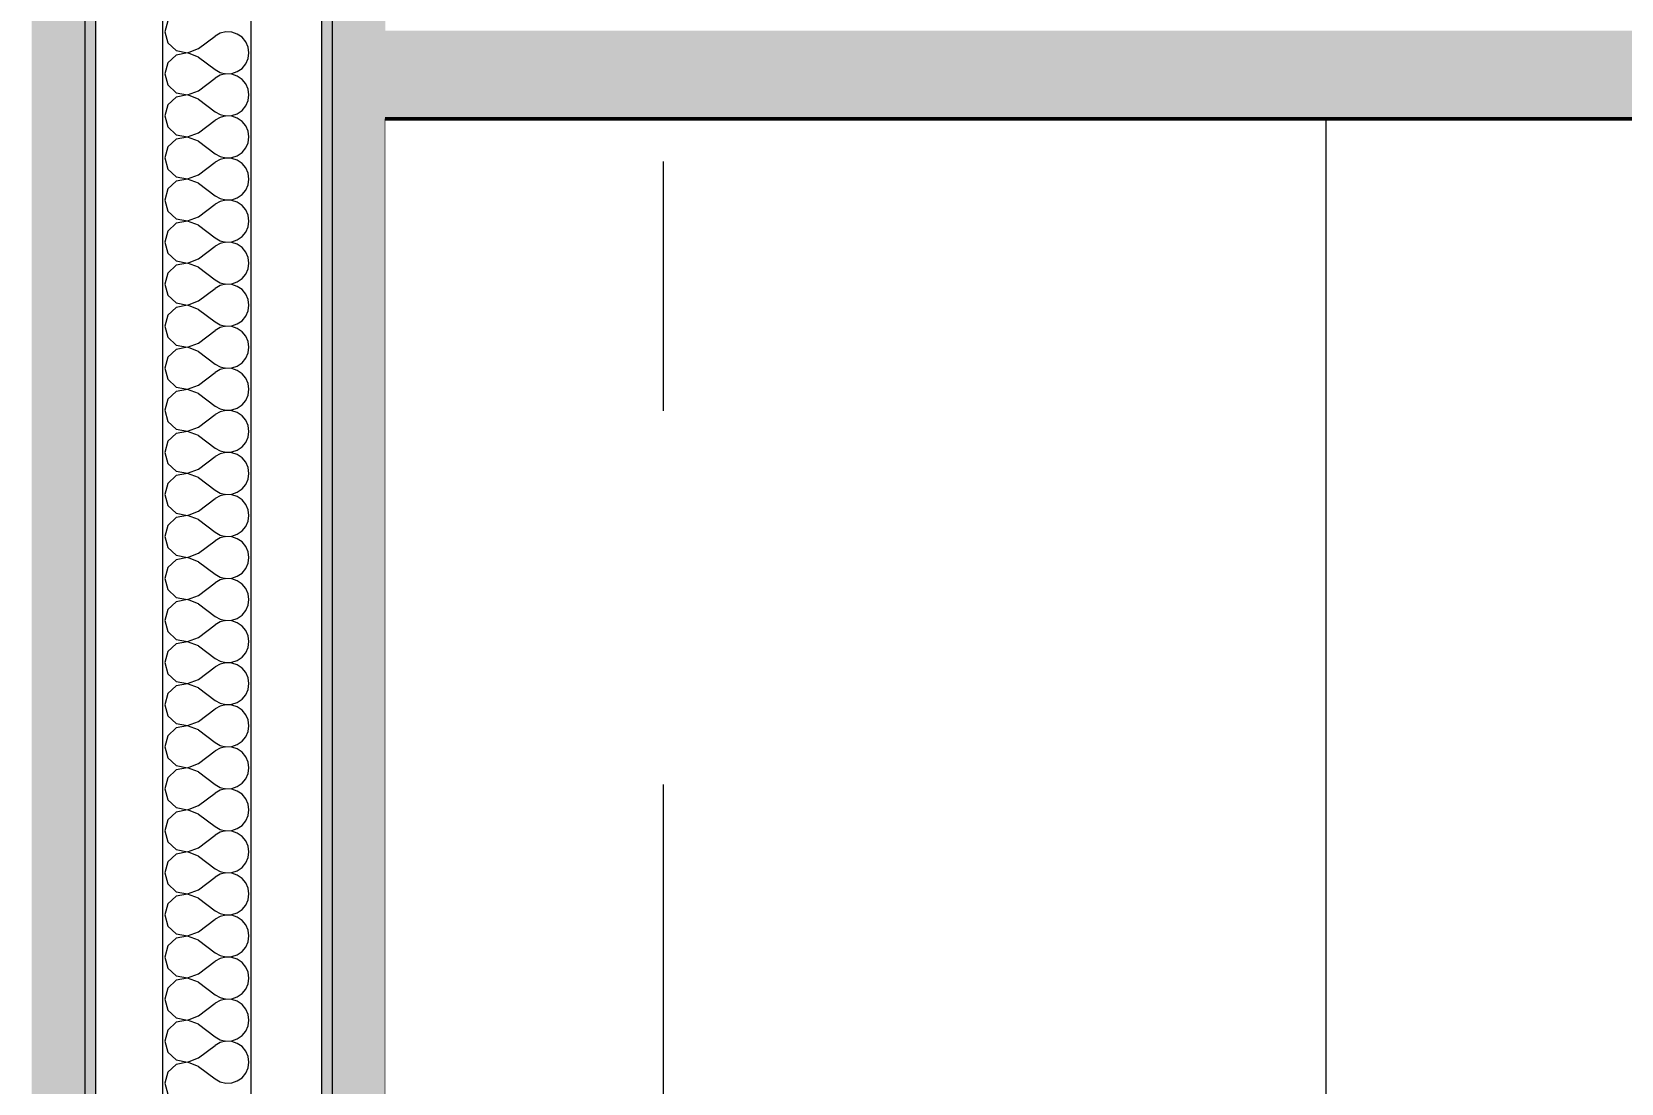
# Model space of a CAD drawing. Header units: millimetres. Extents: x -48147 to 1436659, y -488302 to 18123.
# Drawn here: x 1419576 to 1420025.6, y -468180.8 to -467883.1 of the extents above; entities that cross this region are included whole.
import ezdxf
from ezdxf.enums import TextEntityAlignment as Align

# ---------------------------------------------------------------- set-up
doc = ezdxf.new("R2010")
doc.units = ezdxf.units.MM
doc.header["$MEASUREMENT"] = 0
doc.linetypes.add('Double Dashed', pattern=[546.805537, 264.583325, -105.833328, 70.555556, -105.833328])
doc.linetypes.add('Wipeout_Contour', pattern=[1000, 0, -1000])
for name, color, linetype in [('New_A-15-MG_Structural_Grid_Phase_2', 7, 'Continuous'), ('New_A-20-M_Ceiling', 7, 'Continuous'), ('New_A-25-M_Wall_Int', 7, 'Continuous'), ('New_A-95-D_1_20', 7, 'Continuous')]:
    doc.layers.add(name, color=color, linetype=linetype)
for name, color, linetype, lineweight, true_color in [('New_A-15-MG_Structural_Grid_Phase_2_Pen_No__222', 7, 'Continuous', 13, 0x65af33), ('New_A-20-M_Ceiling_Pen_No__107', 7, 'Continuous', 15, 0xa6a6a6), ('New_A-20-M_Ceiling_Pen_No__29', 7, 'Continuous', 50, 0x2a2a2a), ('New_A-25-M_Wall_Int_Pen_No__107', 7, 'Continuous', 15, 0xa6a6a6)]:
    doc.layers.add(name, color=color, linetype=linetype, lineweight=lineweight, true_color=true_color)
for name, color, linetype, lineweight in [('New_A-25-M_Wall_Int_Pen_No__1', 7, 'Continuous', 13), ('New_A-25-M_Wall_Int_Pen_No__87', 8, 'Continuous', 20), ('New_A-95-D_1_20_Pen_No__1', 7, 'Continuous', 13)]:
    doc.layers.add(name, color=color, linetype=linetype, lineweight=lineweight)
doc.styles.add('GENERATED_STYLE_1', font='')
doc.styles.add('GENERATED_STYLE_2', font='')
doc.styles.get('GENERATED_STYLE_1').set_extended_font_data('Arial')
doc.styles.get('GENERATED_STYLE_2').set_extended_font_data('Swis721 BT')
doc.dimstyles.new('GENERATED_STYLE__4', dxfattribs={"dimtxt": 125, "dimasz": 47.5, "dimexe": 0.18, "dimexo": 50, "dimgap": 0.09, "dimtad": 1, "dimdec": 0, "dimzin": 0, "dimdsep": 46, "dimtxsty": 'GENERATED_STYLE_1', "dimblk": 'ARROWHEAD_2', "dimblk1": 'ARROWHEAD_2', "dimblk2": 'ARROWHEAD_2', "dimcen": 0.09, "dimclrd": 7, "dimclre": 7, "dimclrt": 7, "dimadec": 0, "dimazin": 0, "dimtfac": 1, "dimtdec": 4, "dimtmove": 0, "dimatfit": 3, "dimfxl": 1, "dimtolj": 1, "dimtzin": 0, "dimarcsym": 0})

# ---------------------------------------------------------------- blocks, each defined once
blk = doc.blocks.new('*X202', base_point=(1424163.9, -483032.8))
at = {"layer": 'New_A-25-M_Wall_Int_Pen_No__107', "linetype": 'Continuous'}
for p, q in [((1419614.47, -467880), (1419613.58, -467883.13)), ((1419613.58, -467883.13), (1419614.47, -467886.26)), ((1419623.11, -467887.89), (1419627.87, -467884.32)), ((1419629.31, -467883.53), (1419627.87, -467884.32)), ((1419630.9, -467883.15), (1419629.31, -467883.53)), ((1419632.55, -467883.23), (1419630.9, -467883.15)), ((1419634.1, -467883.76), (1419632.55, -467883.23)), ((1419635.46, -467884.69), (1419634.1, -467883.76)), ((1419636.5, -467885.95), (1419635.46, -467884.69)), ((1419614.47, -467886.26), (1419616.87, -467888.45)), ((1419616.87, -467889.71), (1419614.47, -467891.91)), ((1419616.87, -467888.45), (1419620.07, -467889.06)), ((1419620.07, -467889.11), (1419616.87, -467889.71)), ((1419620.07, -467889.06), (1419623.11, -467887.89)), ((1419623.11, -467890.27), (1419620.07, -467889.11)), ((1419637.17, -467887.46), (1419636.5, -467885.95)), ((1419637.39, -467889.08), (1419637.17, -467887.46)), ((1419637.17, -467890.71), (1419637.39, -467889.08)), ((1419614.47, -467891.91), (1419613.58, -467895.04)), ((1419623.11, -467890.27), (1419627.87, -467893.84)), ((1419627.87, -467893.84), (1419629.31, -467894.64)), ((1419629.31, -467894.64), (1419630.9, -467895.01)), ((1419632.55, -467894.93), (1419634.1, -467894.41)), ((1419634.1, -467894.41), (1419635.46, -467893.48)), ((1419635.46, -467893.48), (1419636.5, -467892.21)), ((1419636.5, -467892.21), (1419637.17, -467890.71)), ((1419613.58, -467895.04), (1419614.47, -467898.16)), ((1419614.47, -467898.16), (1419616.87, -467900.36)), ((1419623.11, -467899.8), (1419627.87, -467896.23)), ((1419629.31, -467895.43), (1419627.87, -467896.23)), ((1419630.9, -467895.06), (1419629.31, -467895.43)), ((1419630.9, -467895.01), (1419632.55, -467894.93)), ((1419632.55, -467895.14), (1419630.9, -467895.06)), ((1419634.1, -467895.66), (1419632.55, -467895.14)), ((1419635.46, -467896.59), (1419634.1, -467895.66)), ((1419636.5, -467897.86), (1419635.46, -467896.59)), ((1419637.17, -467899.36), (1419636.5, -467897.86)), ((1419616.87, -467901.62), (1419614.47, -467903.81)), ((1419616.87, -467900.36), (1419620.07, -467900.96)), ((1419620.07, -467901.01), (1419616.87, -467901.62)), ((1419620.07, -467900.96), (1419623.11, -467899.8)), ((1419623.11, -467902.18), (1419620.07, -467901.01)), ((1419623.11, -467902.18), (1419627.87, -467905.75)), ((1419636.5, -467904.12), (1419637.17, -467902.61)), ((1419637.39, -467900.99), (1419637.17, -467899.36)), ((1419637.17, -467902.61), (1419637.39, -467900.99)), ((1419614.47, -467903.81), (1419613.58, -467906.94)), ((1419613.58, -467906.94), (1419614.47, -467910.07)), ((1419623.11, -467911.7), (1419627.87, -467908.13)), ((1419627.87, -467905.75), (1419629.31, -467906.54)), ((1419629.31, -467907.34), (1419627.87, -467908.13)), ((1419629.31, -467906.54), (1419630.9, -467906.92)), ((1419630.9, -467906.96), (1419629.31, -467907.34)), ((1419630.9, -467906.92), (1419632.55, -467906.84)), ((1419632.55, -467907.04), (1419630.9, -467906.96)), ((1419632.55, -467906.84), (1419634.1, -467906.31)), ((1419634.1, -467907.57), (1419632.55, -467907.04)), ((1419634.1, -467906.31), (1419635.46, -467905.38)), ((1419635.46, -467908.5), (1419634.1, -467907.57)), ((1419635.46, -467905.38), (1419636.5, -467904.12)), ((1419614.47, -467910.07), (1419616.87, -467912.26)), ((1419616.87, -467912.26), (1419620.07, -467912.87)), ((1419620.07, -467912.87), (1419623.11, -467911.7)), ((1419636.5, -467909.76), (1419635.46, -467908.5)), ((1419637.17, -467911.27), (1419636.5, -467909.76)), ((1419637.39, -467912.89), (1419637.17, -467911.27)), ((1419614.47, -467915.72), (1419613.58, -467918.84)), ((1419616.87, -467913.52), (1419614.47, -467915.72)), ((1419620.07, -467912.92), (1419616.87, -467913.52)), ((1419623.11, -467914.08), (1419620.07, -467912.92)), ((1419623.11, -467914.08), (1419627.87, -467917.65)), ((1419635.46, -467917.29), (1419636.5, -467916.02)), ((1419636.5, -467916.02), (1419637.17, -467914.52)), ((1419637.17, -467914.52), (1419637.39, -467912.89)), ((1419613.58, -467918.84), (1419614.47, -467921.97)), ((1419623.11, -467923.61), (1419627.87, -467920.04)), ((1419627.87, -467917.65), (1419629.31, -467918.45)), ((1419629.31, -467919.24), (1419627.87, -467920.04)), ((1419629.31, -467918.45), (1419630.9, -467918.82)), ((1419630.9, -467918.87), (1419629.31, -467919.24)), ((1419630.9, -467918.82), (1419632.55, -467918.74)), ((1419632.55, -467918.95), (1419630.9, -467918.87)), ((1419632.55, -467918.74), (1419634.1, -467918.22)), ((1419634.1, -467919.47), (1419632.55, -467918.95)), ((1419634.1, -467918.22), (1419635.46, -467917.29)), ((1419635.46, -467920.4), (1419634.1, -467919.47)), ((1419636.5, -467921.67), (1419635.46, -467920.4)), ((1419637.17, -467923.17), (1419636.5, -467921.67)), ((1419614.47, -467921.97), (1419616.87, -467924.17)), ((1419616.87, -467925.43), (1419614.47, -467927.62)), ((1419616.87, -467924.17), (1419620.07, -467924.77)), ((1419620.07, -467924.82), (1419616.87, -467925.43)), ((1419620.07, -467924.77), (1419623.11, -467923.61)), ((1419623.11, -467925.99), (1419620.07, -467924.82)), ((1419623.11, -467925.99), (1419627.87, -467929.56)), ((1419637.39, -467924.8), (1419637.17, -467923.17)), ((1419637.17, -467926.42), (1419637.39, -467924.8)), ((1419614.47, -467927.62), (1419613.58, -467930.75)), ((1419627.87, -467929.56), (1419629.31, -467930.35)), ((1419629.31, -467930.35), (1419630.9, -467930.73)), ((1419630.9, -467930.73), (1419632.55, -467930.65)), ((1419632.55, -467930.65), (1419634.1, -467930.12)), ((1419634.1, -467930.12), (1419635.46, -467929.19)), ((1419635.46, -467929.19), (1419636.5, -467927.93)), ((1419636.5, -467927.93), (1419637.17, -467926.42)), ((1419613.58, -467930.75), (1419614.47, -467933.88)), ((1419614.47, -467933.88), (1419616.87, -467936.07)), ((1419623.11, -467935.51), (1419627.87, -467931.94)), ((1419629.31, -467931.15), (1419627.87, -467931.94)), ((1419630.9, -467930.77), (1419629.31, -467931.15)), ((1419632.55, -467930.85), (1419630.9, -467930.77)), ((1419634.1, -467931.38), (1419632.55, -467930.85)), ((1419635.46, -467932.31), (1419634.1, -467931.38)), ((1419636.5, -467933.57), (1419635.46, -467932.31)), ((1419637.17, -467935.08), (1419636.5, -467933.57)), ((1419637.39, -467936.7), (1419637.17, -467935.08)), ((1419614.47, -467939.52), (1419613.58, -467942.65)), ((1419616.87, -467937.33), (1419614.47, -467939.52)), ((1419616.87, -467936.07), (1419620.07, -467936.68)), ((1419620.07, -467936.73), (1419616.87, -467937.33)), ((1419620.07, -467936.68), (1419623.11, -467935.51)), ((1419623.11, -467937.89), (1419620.07, -467936.73)), ((1419623.11, -467937.89), (1419627.87, -467941.46)), ((1419636.5, -467939.83), (1419637.17, -467938.33)), ((1419637.17, -467938.33), (1419637.39, -467936.7)), ((1419613.58, -467942.65), (1419614.47, -467945.78)), ((1419623.11, -467947.42), (1419627.87, -467943.84)), ((1419627.87, -467941.46), (1419629.31, -467942.26)), ((1419629.31, -467943.05), (1419627.87, -467943.84)), ((1419629.31, -467942.26), (1419630.9, -467942.63)), ((1419630.9, -467942.68), (1419629.31, -467943.05)), ((1419630.9, -467942.63), (1419632.55, -467942.55)), ((1419632.55, -467942.76), (1419630.9, -467942.68)), ((1419632.55, -467942.55), (1419634.1, -467942.03)), ((1419634.1, -467943.28), (1419632.55, -467942.76)), ((1419634.1, -467942.03), (1419635.46, -467941.1)), ((1419635.46, -467944.21), (1419634.1, -467943.28)), ((1419635.46, -467941.1), (1419636.5, -467939.83)), ((1419614.47, -467945.78), (1419616.87, -467947.98)), ((1419616.87, -467947.98), (1419620.07, -467948.58)), ((1419620.07, -467948.63), (1419616.87, -467949.23)), ((1419620.07, -467948.58), (1419623.11, -467947.42)), ((1419623.11, -467949.8), (1419620.07, -467948.63)), ((1419636.5, -467945.48), (1419635.46, -467944.21)), ((1419637.17, -467946.98), (1419636.5, -467945.48)), ((1419637.39, -467948.61), (1419637.17, -467946.98)), ((1419637.17, -467950.23), (1419637.39, -467948.61)), ((1419614.47, -467951.43), (1419613.58, -467954.56)), ((1419616.87, -467949.23), (1419614.47, -467951.43)), ((1419623.11, -467949.8), (1419627.87, -467953.37)), ((1419634.1, -467953.93), (1419635.46, -467953)), ((1419635.46, -467953), (1419636.5, -467951.74)), ((1419636.5, -467951.74), (1419637.17, -467950.23)), ((1419613.58, -467954.56), (1419614.47, -467957.69)), ((1419623.11, -467959.32), (1419627.87, -467955.75)), ((1419627.87, -467953.37), (1419629.31, -467954.16)), ((1419629.31, -467954.95), (1419627.87, -467955.75)), ((1419629.31, -467954.16), (1419630.9, -467954.53)), ((1419630.9, -467954.58), (1419629.31, -467954.95)), ((1419630.9, -467954.53), (1419632.55, -467954.46)), ((1419632.55, -467954.66), (1419630.9, -467954.58)), ((1419632.55, -467954.46), (1419634.1, -467953.93)), ((1419634.1, -467955.19), (1419632.55, -467954.66)), ((1419635.46, -467956.12), (1419634.1, -467955.19)), ((1419636.5, -467957.38), (1419635.46, -467956.12)), ((1419637.17, -467958.88), (1419636.5, -467957.38)), ((1419614.47, -467957.69), (1419616.87, -467959.88)), ((1419616.87, -467961.14), (1419614.47, -467963.33)), ((1419616.87, -467959.88), (1419620.07, -467960.49)), ((1419620.07, -467960.54), (1419616.87, -467961.14)), ((1419620.07, -467960.49), (1419623.11, -467959.32)), ((1419623.11, -467961.7), (1419620.07, -467960.54)), ((1419623.11, -467961.7), (1419627.87, -467965.27)), ((1419636.5, -467963.64), (1419637.17, -467962.14)), ((1419637.39, -467960.51), (1419637.17, -467958.88)), ((1419637.17, -467962.14), (1419637.39, -467960.51)), ((1419614.47, -467963.33), (1419613.58, -467966.46)), ((1419613.58, -467966.46), (1419614.47, -467969.59)), ((1419627.87, -467965.27), (1419629.31, -467966.07)), ((1419629.31, -467966.07), (1419630.9, -467966.44)), ((1419630.9, -467966.49), (1419629.31, -467966.86)), ((1419630.9, -467966.44), (1419632.55, -467966.36)), ((1419632.55, -467966.57), (1419630.9, -467966.49)), ((1419632.55, -467966.36), (1419634.1, -467965.84)), ((1419634.1, -467967.09), (1419632.55, -467966.57)), ((1419634.1, -467965.84), (1419635.46, -467964.91)), ((1419635.46, -467964.91), (1419636.5, -467963.64)), ((1419614.47, -467969.59), (1419616.87, -467971.79)), ((1419623.11, -467971.23), (1419627.87, -467967.65)), ((1419629.31, -467966.86), (1419627.87, -467967.65)), ((1419635.46, -467968.02), (1419634.1, -467967.09)), ((1419636.5, -467969.29), (1419635.46, -467968.02)), ((1419637.17, -467970.79), (1419636.5, -467969.29)), ((1419637.39, -467972.42), (1419637.17, -467970.79)), ((1419614.47, -467975.24), (1419613.58, -467978.37)), ((1419616.87, -467973.04), (1419614.47, -467975.24)), ((1419616.87, -467971.79), (1419620.07, -467972.39)), ((1419620.07, -467972.44), (1419616.87, -467973.04)), ((1419620.07, -467972.39), (1419623.11, -467971.23)), ((1419623.11, -467973.61), (1419620.07, -467972.44)), ((1419623.11, -467973.61), (1419627.87, -467977.18)), ((1419635.46, -467976.81), (1419636.5, -467975.55)), ((1419636.5, -467975.55), (1419637.17, -467974.04)), ((1419637.17, -467974.04), (1419637.39, -467972.42)), ((1419613.58, -467978.37), (1419614.47, -467981.5)), ((1419623.11, -467983.13), (1419627.87, -467979.56)), ((1419627.87, -467977.18), (1419629.31, -467977.97)), ((1419629.31, -467978.76), (1419627.87, -467979.56)), ((1419629.31, -467977.97), (1419630.9, -467978.34)), ((1419630.9, -467978.39), (1419629.31, -467978.76)), ((1419630.9, -467978.34), (1419632.55, -467978.26)), ((1419632.55, -467978.47), (1419630.9, -467978.39)), ((1419632.55, -467978.26), (1419634.1, -467977.74)), ((1419634.1, -467979), (1419632.55, -467978.47)), ((1419634.1, -467977.74), (1419635.46, -467976.81)), ((1419635.46, -467979.93), (1419634.1, -467979)), ((1419636.5, -467981.19), (1419635.46, -467979.93)), ((1419614.47, -467981.5), (1419616.87, -467983.69)), ((1419616.87, -467983.69), (1419620.07, -467984.3)), ((1419620.07, -467984.34), (1419616.87, -467984.95)), ((1419620.07, -467984.3), (1419623.11, -467983.13)), ((1419623.11, -467985.51), (1419620.07, -467984.34)), ((1419637.17, -467982.69), (1419636.5, -467981.19)), ((1419637.39, -467984.32), (1419637.17, -467982.69)), ((1419637.17, -467985.95), (1419637.39, -467984.32)), ((1419614.47, -467987.14), (1419613.58, -467990.27)), ((1419616.87, -467984.95), (1419614.47, -467987.14)), ((1419623.11, -467985.51), (1419627.87, -467989.08)), ((1419627.87, -467989.08), (1419629.31, -467989.88)), ((1419634.1, -467989.64), (1419635.46, -467988.71)), ((1419635.46, -467988.71), (1419636.5, -467987.45)), ((1419636.5, -467987.45), (1419637.17, -467985.95)), ((1419613.58, -467990.27), (1419614.47, -467993.4)), ((1419614.47, -467993.4), (1419616.87, -467995.6)), ((1419623.11, -467995.04), (1419627.87, -467991.46)), ((1419629.31, -467990.67), (1419627.87, -467991.46)), ((1419629.31, -467989.88), (1419630.9, -467990.25)), ((1419630.9, -467990.3), (1419629.31, -467990.67)), ((1419630.9, -467990.25), (1419632.55, -467990.17)), ((1419632.55, -467990.38), (1419630.9, -467990.3)), ((1419632.55, -467990.17), (1419634.1, -467989.64)), ((1419634.1, -467990.9), (1419632.55, -467990.38)), ((1419635.46, -467991.83), (1419634.1, -467990.9)), ((1419636.5, -467993.1), (1419635.46, -467991.83)), ((1419637.17, -467994.6), (1419636.5, -467993.1)), ((1419616.87, -467996.85), (1419614.47, -467999.05)), ((1419616.87, -467995.6), (1419620.07, -467996.2)), ((1419620.07, -467996.25), (1419616.87, -467996.85)), ((1419620.07, -467996.2), (1419623.11, -467995.04)), ((1419623.11, -467997.42), (1419620.07, -467996.25)), ((1419623.11, -467997.42), (1419627.87, -468000.99)), ((1419636.5, -467999.35), (1419637.17, -467997.85)), ((1419637.39, -467996.23), (1419637.17, -467994.6)), ((1419637.17, -467997.85), (1419637.39, -467996.23)), ((1419614.47, -467999.05), (1419613.58, -468002.18)), ((1419613.58, -468002.18), (1419614.47, -468005.31)), ((1419627.87, -468000.99), (1419629.31, -468001.78)), ((1419629.31, -468002.57), (1419627.87, -468003.37)), ((1419629.31, -468001.78), (1419630.9, -468002.15)), ((1419630.9, -468002.2), (1419629.31, -468002.57)), ((1419630.9, -468002.15), (1419632.55, -468002.07)), ((1419632.55, -468002.28), (1419630.9, -468002.2)), ((1419632.55, -468002.07), (1419634.1, -468001.55)), ((1419634.1, -468002.81), (1419632.55, -468002.28)), ((1419634.1, -468001.55), (1419635.46, -468000.62)), ((1419635.46, -468000.62), (1419636.5, -467999.35)), ((1419614.47, -468005.31), (1419616.87, -468007.5)), ((1419620.07, -468008.11), (1419623.11, -468006.94)), ((1419623.11, -468006.94), (1419627.87, -468003.37)), ((1419635.46, -468003.74), (1419634.1, -468002.81)), ((1419636.5, -468005), (1419635.46, -468003.74)), ((1419637.17, -468006.5), (1419636.5, -468005)), ((1419637.39, -468008.13), (1419637.17, -468006.5)), ((1419614.47, -468010.95), (1419613.58, -468014.08)), ((1419616.87, -468008.76), (1419614.47, -468010.95)), ((1419616.87, -468007.5), (1419620.07, -468008.11)), ((1419620.07, -468008.15), (1419616.87, -468008.76)), ((1419623.11, -468009.32), (1419620.07, -468008.15)), ((1419623.11, -468009.32), (1419627.87, -468012.89)), ((1419635.46, -468012.52), (1419636.5, -468011.26)), ((1419636.5, -468011.26), (1419637.17, -468009.76)), ((1419637.17, -468009.76), (1419637.39, -468008.13)), ((1419613.58, -468014.08), (1419614.47, -468017.21)), ((1419623.11, -468018.84), (1419627.87, -468015.27)), ((1419627.87, -468012.89), (1419629.31, -468013.69)), ((1419629.31, -468014.48), (1419627.87, -468015.27)), ((1419629.31, -468013.69), (1419630.9, -468014.06)), ((1419630.9, -468014.11), (1419629.31, -468014.48)), ((1419630.9, -468014.06), (1419632.55, -468013.98)), ((1419632.55, -468014.19), (1419630.9, -468014.11)), ((1419632.55, -468013.98), (1419634.1, -468013.45)), ((1419634.1, -468014.71), (1419632.55, -468014.19)), ((1419634.1, -468013.45), (1419635.46, -468012.52)), ((1419635.46, -468015.64), (1419634.1, -468014.71)), ((1419636.5, -468016.91), (1419635.46, -468015.64)), ((1419614.47, -468017.21), (1419616.87, -468019.41)), ((1419616.87, -468019.41), (1419620.07, -468020.01)), ((1419620.07, -468020.06), (1419616.87, -468020.66)), ((1419620.07, -468020.01), (1419623.11, -468018.84)), ((1419623.11, -468021.23), (1419620.07, -468020.06)), ((1419637.17, -468018.41), (1419636.5, -468016.91)), ((1419637.39, -468020.04), (1419637.17, -468018.41)), ((1419637.17, -468021.66), (1419637.39, -468020.04)), ((1419614.47, -468022.86), (1419613.58, -468025.99)), ((1419616.87, -468020.66), (1419614.47, -468022.86)), ((1419623.11, -468021.23), (1419627.87, -468024.8)), ((1419627.87, -468024.8), (1419629.31, -468025.59)), ((1419634.1, -468025.36), (1419635.46, -468024.43)), ((1419635.46, -468024.43), (1419636.5, -468023.16)), ((1419636.5, -468023.16), (1419637.17, -468021.66)), ((1419613.58, -468025.99), (1419614.47, -468029.12)), ((1419614.47, -468029.12), (1419616.87, -468031.31)), ((1419623.11, -468030.75), (1419627.87, -468027.18)), ((1419629.31, -468026.38), (1419627.87, -468027.18)), ((1419629.31, -468025.59), (1419630.9, -468025.96)), ((1419630.9, -468026.01), (1419629.31, -468026.38)), ((1419630.9, -468025.96), (1419632.55, -468025.88)), ((1419632.55, -468026.09), (1419630.9, -468026.01)), ((1419632.55, -468025.88), (1419634.1, -468025.36)), ((1419634.1, -468026.62), (1419632.55, -468026.09)), ((1419635.46, -468027.55), (1419634.1, -468026.62)), ((1419636.5, -468028.81), (1419635.46, -468027.55)), ((1419637.17, -468030.31), (1419636.5, -468028.81)), ((1419616.87, -468032.57), (1419614.47, -468034.76)), ((1419616.87, -468031.31), (1419620.07, -468031.92)), ((1419620.07, -468031.96), (1419616.87, -468032.57)), ((1419620.07, -468031.92), (1419623.11, -468030.75)), ((1419623.11, -468033.13), (1419620.07, -468031.96)), ((1419623.11, -468033.13), (1419627.87, -468036.7)), ((1419636.5, -468035.07), (1419637.17, -468033.57)), ((1419637.39, -468031.94), (1419637.17, -468030.31)), ((1419637.17, -468033.57), (1419637.39, -468031.94)), ((1419614.47, -468034.76), (1419613.58, -468037.89)), ((1419613.58, -468037.89), (1419614.47, -468041.02)), ((1419627.87, -468036.7), (1419629.31, -468037.5)), ((1419629.31, -468038.29), (1419627.87, -468039.08)), ((1419629.31, -468037.5), (1419630.9, -468037.87)), ((1419630.9, -468037.92), (1419629.31, -468038.29)), ((1419630.9, -468037.87), (1419632.55, -468037.79)), ((1419632.55, -468038), (1419630.9, -468037.92)), ((1419632.55, -468037.79), (1419634.1, -468037.26)), ((1419634.1, -468038.52), (1419632.55, -468038)), ((1419634.1, -468037.26), (1419635.46, -468036.33)), ((1419635.46, -468039.45), (1419634.1, -468038.52)), ((1419635.46, -468036.33), (1419636.5, -468035.07)), ((1419614.47, -468041.02), (1419616.87, -468043.22)), ((1419620.07, -468043.82), (1419623.11, -468042.65)), ((1419623.11, -468042.65), (1419627.87, -468039.08)), ((1419636.5, -468040.72), (1419635.46, -468039.45)), ((1419637.17, -468042.22), (1419636.5, -468040.72)), ((1419637.39, -468043.84), (1419637.17, -468042.22)), ((1419614.47, -468046.67), (1419613.58, -468049.8)), ((1419616.87, -468044.47), (1419614.47, -468046.67)), ((1419616.87, -468043.22), (1419620.07, -468043.82)), ((1419620.07, -468043.87), (1419616.87, -468044.47)), ((1419623.11, -468045.04), (1419620.07, -468043.87)), ((1419623.11, -468045.04), (1419627.87, -468048.61)), ((1419635.46, -468048.24), (1419636.5, -468046.97)), ((1419636.5, -468046.97), (1419637.17, -468045.47)), ((1419637.17, -468045.47), (1419637.39, -468043.84)), ((1419613.58, -468049.8), (1419614.47, -468052.93)), ((1419623.11, -468054.56), (1419627.87, -468050.99)), ((1419627.87, -468048.61), (1419629.31, -468049.4)), ((1419629.31, -468050.19), (1419627.87, -468050.99)), ((1419629.31, -468049.4), (1419630.9, -468049.77)), ((1419630.9, -468049.82), (1419629.31, -468050.19)), ((1419630.9, -468049.77), (1419632.55, -468049.69)), ((1419632.55, -468049.9), (1419630.9, -468049.82)), ((1419632.55, -468049.69), (1419634.1, -468049.17)), ((1419634.1, -468050.43), (1419632.55, -468049.9)), ((1419634.1, -468049.17), (1419635.46, -468048.24)), ((1419635.46, -468051.36), (1419634.1, -468050.43)), ((1419636.5, -468052.62), (1419635.46, -468051.36)), ((1419614.47, -468052.93), (1419616.87, -468055.12)), ((1419616.87, -468056.38), (1419614.47, -468058.57)), ((1419616.87, -468055.12), (1419620.07, -468055.73)), ((1419620.07, -468055.77), (1419616.87, -468056.38)), ((1419620.07, -468055.73), (1419623.11, -468054.56)), ((1419623.11, -468056.94), (1419620.07, -468055.77)), ((1419637.17, -468054.12), (1419636.5, -468052.62)), ((1419637.39, -468055.75), (1419637.17, -468054.12)), ((1419637.17, -468057.38), (1419637.39, -468055.75)), ((1419614.47, -468058.57), (1419613.58, -468061.7)), ((1419623.11, -468056.94), (1419627.87, -468060.51)), ((1419627.87, -468060.51), (1419629.31, -468061.31)), ((1419632.55, -468061.6), (1419634.1, -468061.07)), ((1419634.1, -468061.07), (1419635.46, -468060.14)), ((1419635.46, -468060.14), (1419636.5, -468058.88)), ((1419636.5, -468058.88), (1419637.17, -468057.38)), ((1419613.58, -468061.7), (1419614.47, -468064.83)), ((1419614.47, -468064.83), (1419616.87, -468067.03)), ((1419623.11, -468066.46), (1419627.87, -468062.89)), ((1419629.31, -468062.1), (1419627.87, -468062.89)), ((1419629.31, -468061.31), (1419630.9, -468061.68)), ((1419630.9, -468061.73), (1419629.31, -468062.1)), ((1419630.9, -468061.68), (1419632.55, -468061.6)), ((1419632.55, -468061.81), (1419630.9, -468061.73)), ((1419634.1, -468062.33), (1419632.55, -468061.81)), ((1419635.46, -468063.26), (1419634.1, -468062.33)), ((1419636.5, -468064.52), (1419635.46, -468063.26)), ((1419637.17, -468066.03), (1419636.5, -468064.52)), ((1419616.87, -468068.28), (1419614.47, -468070.48)), ((1419616.87, -468067.03), (1419620.07, -468067.63)), ((1419620.07, -468067.68), (1419616.87, -468068.28)), ((1419620.07, -468067.63), (1419623.11, -468066.46)), ((1419623.11, -468068.84), (1419620.07, -468067.68)), ((1419623.11, -468068.84), (1419627.87, -468072.42)), ((1419636.5, -468070.78), (1419637.17, -468069.28)), ((1419637.39, -468067.65), (1419637.17, -468066.03)), ((1419637.17, -468069.28), (1419637.39, -468067.65)), ((1419614.47, -468070.48), (1419613.58, -468073.61)), ((1419613.58, -468073.61), (1419614.47, -468076.74)), ((1419627.87, -468072.42), (1419629.31, -468073.21)), ((1419629.31, -468074), (1419627.87, -468074.8)), ((1419629.31, -468073.21), (1419630.9, -468073.58)), ((1419630.9, -468073.63), (1419629.31, -468074)), ((1419630.9, -468073.58), (1419632.55, -468073.5)), ((1419632.55, -468073.71), (1419630.9, -468073.63)), ((1419632.55, -468073.5), (1419634.1, -468072.98)), ((1419634.1, -468074.23), (1419632.55, -468073.71)), ((1419634.1, -468072.98), (1419635.46, -468072.05)), ((1419635.46, -468075.16), (1419634.1, -468074.23)), ((1419635.46, -468072.05), (1419636.5, -468070.78)), ((1419614.47, -468076.74), (1419616.87, -468078.93)), ((1419616.87, -468078.93), (1419620.07, -468079.53)), ((1419620.07, -468079.53), (1419623.11, -468078.37)), ((1419623.11, -468078.37), (1419627.87, -468074.8)), ((1419636.5, -468076.43), (1419635.46, -468075.16)), ((1419637.17, -468077.93), (1419636.5, -468076.43)), ((1419637.39, -468079.56), (1419637.17, -468077.93)), ((1419614.47, -468082.38), (1419613.58, -468085.51)), ((1419616.87, -468080.19), (1419614.47, -468082.38)), ((1419620.07, -468079.58), (1419616.87, -468080.19)), ((1419623.11, -468080.75), (1419620.07, -468079.58)), ((1419623.11, -468080.75), (1419627.87, -468084.32)), ((1419635.46, -468083.95), (1419636.5, -468082.69)), ((1419636.5, -468082.69), (1419637.17, -468081.19)), ((1419637.17, -468081.19), (1419637.39, -468079.56)), ((1419613.58, -468085.51), (1419614.47, -468088.64)), ((1419623.11, -468090.27), (1419627.87, -468086.7)), ((1419627.87, -468084.32), (1419629.31, -468085.12)), ((1419629.31, -468085.91), (1419627.87, -468086.7)), ((1419629.31, -468085.12), (1419630.9, -468085.49)), ((1419630.9, -468085.54), (1419629.31, -468085.91)), ((1419630.9, -468085.49), (1419632.55, -468085.41)), ((1419632.55, -468085.61), (1419630.9, -468085.54)), ((1419632.55, -468085.41), (1419634.1, -468084.88)), ((1419634.1, -468086.14), (1419632.55, -468085.61)), ((1419634.1, -468084.88), (1419635.46, -468083.95)), ((1419635.46, -468087.07), (1419634.1, -468086.14)), ((1419636.5, -468088.33), (1419635.46, -468087.07)), ((1419614.47, -468088.64), (1419616.87, -468090.84)), ((1419616.87, -468092.09), (1419614.47, -468094.29)), ((1419616.87, -468090.84), (1419620.07, -468091.44)), ((1419620.07, -468091.49), (1419616.87, -468092.09)), ((1419620.07, -468091.44), (1419623.11, -468090.27)), ((1419623.11, -468092.65), (1419620.07, -468091.49)), ((1419637.17, -468089.84), (1419636.5, -468088.33)), ((1419637.39, -468091.46), (1419637.17, -468089.84)), ((1419637.17, -468093.09), (1419637.39, -468091.46)), ((1419614.47, -468094.29), (1419613.58, -468097.42)), ((1419623.11, -468092.65), (1419627.87, -468096.23)), ((1419627.87, -468096.23), (1419629.31, -468097.02)), ((1419629.31, -468097.02), (1419630.9, -468097.39)), ((1419632.55, -468097.31), (1419634.1, -468096.79)), ((1419634.1, -468096.79), (1419635.46, -468095.86)), ((1419635.46, -468095.86), (1419636.5, -468094.59)), ((1419636.5, -468094.59), (1419637.17, -468093.09)), ((1419613.58, -468097.42), (1419614.47, -468100.55)), ((1419614.47, -468100.55), (1419616.87, -468102.74)), ((1419623.11, -468102.18), (1419627.87, -468098.61)), ((1419629.31, -468097.81), (1419627.87, -468098.61)), ((1419630.9, -468097.44), (1419629.31, -468097.81)), ((1419630.9, -468097.39), (1419632.55, -468097.31)), ((1419632.55, -468097.52), (1419630.9, -468097.44)), ((1419634.1, -468098.04), (1419632.55, -468097.52)), ((1419635.46, -468098.97), (1419634.1, -468098.04)), ((1419636.5, -468100.24), (1419635.46, -468098.97)), ((1419637.17, -468101.74), (1419636.5, -468100.24)), ((1419616.87, -468104), (1419614.47, -468106.19)), ((1419616.87, -468102.74), (1419620.07, -468103.34)), ((1419620.07, -468103.39), (1419616.87, -468104)), ((1419620.07, -468103.34), (1419623.11, -468102.18)), ((1419623.11, -468104.56), (1419620.07, -468103.39)), ((1419623.11, -468104.56), (1419627.87, -468108.13)), ((1419636.5, -468106.5), (1419637.17, -468104.99)), ((1419637.39, -468103.37), (1419637.17, -468101.74)), ((1419637.17, -468104.99), (1419637.39, -468103.37)), ((1419614.47, -468106.19), (1419613.58, -468109.32)), ((1419613.58, -468109.32), (1419614.47, -468112.45)), ((1419623.11, -468114.08), (1419627.87, -468110.51)), ((1419627.87, -468108.13), (1419629.31, -468108.92)), ((1419629.31, -468109.72), (1419627.87, -468110.51)), ((1419629.31, -468108.92), (1419630.9, -468109.3)), ((1419630.9, -468109.34), (1419629.31, -468109.72)), ((1419630.9, -468109.3), (1419632.55, -468109.22)), ((1419632.55, -468109.42), (1419630.9, -468109.34)), ((1419632.55, -468109.22), (1419634.1, -468108.69)), ((1419634.1, -468109.95), (1419632.55, -468109.42)), ((1419634.1, -468108.69), (1419635.46, -468107.76)), ((1419635.46, -468110.88), (1419634.1, -468109.95)), ((1419635.46, -468107.76), (1419636.5, -468106.5)), ((1419614.47, -468112.45), (1419616.87, -468114.64)), ((1419616.87, -468114.64), (1419620.07, -468115.25)), ((1419620.07, -468115.25), (1419623.11, -468114.08)), ((1419636.5, -468112.14), (1419635.46, -468110.88)), ((1419637.17, -468113.65), (1419636.5, -468112.14)), ((1419637.39, -468115.27), (1419637.17, -468113.65)), ((1419614.47, -468118.1), (1419613.58, -468121.23)), ((1419616.87, -468115.9), (1419614.47, -468118.1)), ((1419620.07, -468115.3), (1419616.87, -468115.9)), ((1419623.11, -468116.46), (1419620.07, -468115.3)), ((1419623.11, -468116.46), (1419627.87, -468120.04)), ((1419635.46, -468119.67), (1419636.5, -468118.4)), ((1419636.5, -468118.4), (1419637.17, -468116.9)), ((1419637.17, -468116.9), (1419637.39, -468115.27)), ((1419613.58, -468121.23), (1419614.47, -468124.35)), ((1419623.11, -468125.99), (1419627.87, -468122.42)), ((1419627.87, -468120.04), (1419629.31, -468120.83)), ((1419629.31, -468121.62), (1419627.87, -468122.42)), ((1419629.31, -468120.83), (1419630.9, -468121.2)), ((1419630.9, -468121.25), (1419629.31, -468121.62)), ((1419630.9, -468121.2), (1419632.55, -468121.12)), ((1419632.55, -468121.33), (1419630.9, -468121.25)), ((1419632.55, -468121.12), (1419634.1, -468120.6)), ((1419634.1, -468121.85), (1419632.55, -468121.33)), ((1419634.1, -468120.6), (1419635.46, -468119.67)), ((1419635.46, -468122.78), (1419634.1, -468121.85)), ((1419636.5, -468124.05), (1419635.46, -468122.78)), ((1419614.47, -468124.35), (1419616.87, -468126.55)), ((1419616.87, -468127.81), (1419614.47, -468130)), ((1419616.87, -468126.55), (1419620.07, -468127.15)), ((1419620.07, -468127.2), (1419616.87, -468127.81)), ((1419620.07, -468127.15), (1419623.11, -468125.99)), ((1419623.11, -468128.37), (1419620.07, -468127.2)), ((1419623.11, -468128.37), (1419627.87, -468131.94)), ((1419637.17, -468125.55), (1419636.5, -468124.05)), ((1419637.39, -468127.18), (1419637.17, -468125.55)), ((1419637.17, -468128.8), (1419637.39, -468127.18)), ((1419614.47, -468130), (1419613.58, -468133.13)), ((1419627.87, -468131.94), (1419629.31, -468132.73)), ((1419629.31, -468132.73), (1419630.9, -468133.11)), ((1419632.55, -468133.03), (1419634.1, -468132.5)), ((1419634.1, -468132.5), (1419635.46, -468131.57)), ((1419635.46, -468131.57), (1419636.5, -468130.31)), ((1419636.5, -468130.31), (1419637.17, -468128.8)), ((1419613.58, -468133.13), (1419614.47, -468136.26)), ((1419614.47, -468136.26), (1419616.87, -468138.45)), ((1419623.11, -468137.89), (1419627.87, -468134.32)), ((1419629.31, -468133.53), (1419627.87, -468134.32)), ((1419630.9, -468133.15), (1419629.31, -468133.53)), ((1419630.9, -468133.11), (1419632.55, -468133.03)), ((1419632.55, -468133.23), (1419630.9, -468133.15)), ((1419634.1, -468133.76), (1419632.55, -468133.23)), ((1419635.46, -468134.69), (1419634.1, -468133.76)), ((1419636.5, -468135.95), (1419635.46, -468134.69)), ((1419637.17, -468137.46), (1419636.5, -468135.95)), ((1419637.39, -468139.08), (1419637.17, -468137.46)), ((1419614.47, -468141.91), (1419613.58, -468145.04)), ((1419616.87, -468139.71), (1419614.47, -468141.91)), ((1419616.87, -468138.45), (1419620.07, -468139.06)), ((1419620.07, -468139.11), (1419616.87, -468139.71)), ((1419620.07, -468139.06), (1419623.11, -468137.89)), ((1419623.11, -468140.27), (1419620.07, -468139.11)), ((1419623.11, -468140.27), (1419627.87, -468143.84)), ((1419636.5, -468142.21), (1419637.17, -468140.71)), ((1419637.17, -468140.71), (1419637.39, -468139.08)), ((1419613.58, -468145.04), (1419614.47, -468148.16)), ((1419623.11, -468149.8), (1419627.87, -468146.23)), ((1419627.87, -468143.84), (1419629.31, -468144.64)), ((1419629.31, -468145.43), (1419627.87, -468146.23)), ((1419629.31, -468144.64), (1419630.9, -468145.01)), ((1419630.9, -468145.06), (1419629.31, -468145.43)), ((1419630.9, -468145.01), (1419632.55, -468144.93)), ((1419632.55, -468145.14), (1419630.9, -468145.06)), ((1419632.55, -468144.93), (1419634.1, -468144.41)), ((1419634.1, -468145.66), (1419632.55, -468145.14)), ((1419634.1, -468144.41), (1419635.46, -468143.48)), ((1419635.46, -468146.59), (1419634.1, -468145.66)), ((1419635.46, -468143.48), (1419636.5, -468142.21)), ((1419614.47, -468148.16), (1419616.87, -468150.36)), ((1419616.87, -468150.36), (1419620.07, -468150.96)), ((1419620.07, -468150.96), (1419623.11, -468149.8)), ((1419636.5, -468147.86), (1419635.46, -468146.59)), ((1419637.17, -468149.36), (1419636.5, -468147.86)), ((1419637.39, -468150.99), (1419637.17, -468149.36)), ((1419637.17, -468152.61), (1419637.39, -468150.99)), ((1419614.47, -468153.81), (1419613.58, -468156.94)), ((1419616.87, -468151.62), (1419614.47, -468153.81)), ((1419620.07, -468151.01), (1419616.87, -468151.62)), ((1419623.11, -468152.18), (1419620.07, -468151.01)), ((1419623.11, -468152.18), (1419627.87, -468155.75)), ((1419634.1, -468156.31), (1419635.46, -468155.38)), ((1419635.46, -468155.38), (1419636.5, -468154.12)), ((1419636.5, -468154.12), (1419637.17, -468152.61)), ((1419613.58, -468156.94), (1419614.47, -468160.07)), ((1419623.11, -468161.7), (1419627.87, -468158.13)), ((1419627.87, -468155.75), (1419629.31, -468156.54)), ((1419629.31, -468157.34), (1419627.87, -468158.13)), ((1419629.31, -468156.54), (1419630.9, -468156.92)), ((1419630.9, -468156.96), (1419629.31, -468157.34)), ((1419630.9, -468156.92), (1419632.55, -468156.84)), ((1419632.55, -468157.04), (1419630.9, -468156.96)), ((1419632.55, -468156.84), (1419634.1, -468156.31)), ((1419634.1, -468157.57), (1419632.55, -468157.04)), ((1419635.46, -468158.5), (1419634.1, -468157.57)), ((1419636.5, -468159.76), (1419635.46, -468158.5)), ((1419637.17, -468161.27), (1419636.5, -468159.76)), ((1419614.47, -468160.07), (1419616.87, -468162.26)), ((1419616.87, -468163.52), (1419614.47, -468165.72)), ((1419616.87, -468162.26), (1419620.07, -468162.87)), ((1419620.07, -468162.92), (1419616.87, -468163.52)), ((1419620.07, -468162.87), (1419623.11, -468161.7)), ((1419623.11, -468164.08), (1419620.07, -468162.92)), ((1419623.11, -468164.08), (1419627.87, -468167.65)), ((1419637.39, -468162.89), (1419637.17, -468161.27)), ((1419637.17, -468164.52), (1419637.39, -468162.89)), ((1419614.47, -468165.72), (1419613.58, -468168.84)), ((1419613.58, -468168.84), (1419614.47, -468171.97)), ((1419627.87, -468167.65), (1419629.31, -468168.45)), ((1419629.31, -468168.45), (1419630.9, -468168.82)), ((1419630.9, -468168.87), (1419629.31, -468169.24)), ((1419630.9, -468168.82), (1419632.55, -468168.74)), ((1419632.55, -468168.95), (1419630.9, -468168.87)), ((1419632.55, -468168.74), (1419634.1, -468168.22)), ((1419634.1, -468169.47), (1419632.55, -468168.95)), ((1419634.1, -468168.22), (1419635.46, -468167.29)), ((1419635.46, -468167.29), (1419636.5, -468166.02)), ((1419636.5, -468166.02), (1419637.17, -468164.52)), ((1419614.47, -468171.97), (1419616.87, -468174.17)), ((1419623.11, -468173.61), (1419627.87, -468170.04)), ((1419629.31, -468169.24), (1419627.87, -468170.04)), ((1419635.46, -468170.4), (1419634.1, -468169.47)), ((1419636.5, -468171.67), (1419635.46, -468170.4)), ((1419637.17, -468173.17), (1419636.5, -468171.67)), ((1419637.39, -468174.8), (1419637.17, -468173.17)), ((1419614.47, -468177.62), (1419613.58, -468180.75)), ((1419616.87, -468175.43), (1419614.47, -468177.62)), ((1419616.87, -468174.17), (1419620.07, -468174.77)), ((1419620.07, -468174.82), (1419616.87, -468175.43)), ((1419620.07, -468174.77), (1419623.11, -468173.61)), ((1419623.11, -468175.99), (1419620.07, -468174.82)), ((1419623.11, -468175.99), (1419627.87, -468179.56)), ((1419635.46, -468179.19), (1419636.5, -468177.93)), ((1419636.5, -468177.93), (1419637.17, -468176.42)), ((1419637.17, -468176.42), (1419637.39, -468174.8)), ((1419613.58, -468180.75), (1419614.47, -468183.88)), ((1419627.87, -468179.56), (1419629.31, -468180.35)), ((1419629.31, -468180.35), (1419630.9, -468180.73)), ((1419630.9, -468180.73), (1419632.55, -468180.65)), ((1419632.55, -468180.65), (1419634.1, -468180.12)), ((1419634.1, -468180.12), (1419635.46, -468179.19))]:
    blk.add_line(p, q, dxfattribs=at)
blk = doc.blocks.new('Section Elem_178_2', base_point=(1424163.9, -483032.8))
at = {"layer": 'New_A-25-M_Wall_Int_Pen_No__107', "linetype": 'Continuous'}
for points in [[(1419590.99, -466936.53), (1419575.99, -466936.53), (1419575.99, -468424.8), (1419590.99, -468424.8)], [(1419675.99, -466936.53), (1419660.99, -466936.53), (1419660.99, -468424.8), (1419675.99, -468424.8), (1419675.99, -467907.8), (1419669.83, -467907.8), (1419669.83, -467882.8), (1419675.99, -467882.8)]]:
    blk.add_hatch(color=256, dxfattribs=at).paths.add_polyline_path(points)
at = {"layer": 'New_A-25-M_Wall_Int_Pen_No__107', "linetype": 'Continuous', "lineweight": 0, "true_color": 0x535353}
blk.add_hatch(color=251, dxfattribs=at).paths.add_polyline_path([(1419660.99, -466936.53), (1419657.99, -466936.53), (1419657.99, -468424.8), (1419660.99, -468424.8)])
at = {"layer": 'New_A-25-M_Wall_Int_Pen_No__1', "linetype": 'Continuous'}
for p, q in [((1419590.99, -466936.53), (1419590.99, -468424.8)), ((1419660.99, -466936.53), (1419660.99, -468424.8)), ((1419675.99, -467907.8), (1419675.99, -468424.8))]:
    blk.add_line(p, q, dxfattribs=at)
at = {"color": 254, "linetype": 'Wipeout_Contour', "lineweight": 0, "ltscale": 5978797.34800514}
blk.add_wipeout([(1419657.99, -466936.53), (1419637.99, -466936.53), (1419637.99, -468424.8), (1419657.99, -468424.8)], dxfattribs=at).dxf.layer = 'New_A-25-M_Wall_Int'
at = {"layer": 'New_A-25-M_Wall_Int_Pen_No__1', "linetype": 'Continuous'}
blk.add_line((1419657.99, -466936.53), (1419657.99, -468424.8), dxfattribs=at)
at = {"color": 254, "linetype": 'Wipeout_Contour', "lineweight": 0, "ltscale": 5978711.867128056}
blk.add_wipeout([(1419637.99, -466936.53), (1419612.99, -466936.53), (1419612.99, -468424.8), (1419637.99, -468424.8)], dxfattribs=at).dxf.layer = 'New_A-25-M_Wall_Int'
at = {"layer": 'New_A-25-M_Wall_Int_Pen_No__1', "linetype": 'Continuous'}
blk.add_line((1419637.99, -466936.53), (1419637.99, -468424.8), dxfattribs=at)
at = {"layer": 'New_A-25-M_Wall_Int'}
blk.add_blockref('*X202', (1424163.9, -483032.8), dxfattribs=at)
at = {"color": 254, "linetype": 'Wipeout_Contour', "lineweight": 0, "ltscale": 5978628.285936253}
blk.add_wipeout([(1419612.99, -466936.53), (1419593.99, -466936.53), (1419593.99, -468424.8), (1419612.99, -468424.8)], dxfattribs=at).dxf.layer = 'New_A-25-M_Wall_Int'
at = {"layer": 'New_A-25-M_Wall_Int_Pen_No__107', "linetype": 'Continuous', "lineweight": 0, "true_color": 0x535353}
blk.add_hatch(color=251, dxfattribs=at).paths.add_polyline_path([(1419593.99, -466936.53), (1419590.99, -466936.53), (1419590.99, -468424.8), (1419593.99, -468424.8)])
at = {"layer": 'New_A-25-M_Wall_Int_Pen_No__1', "linetype": 'Continuous'}
for p, q in [((1419593.99, -466936.53), (1419593.99, -468424.8)), ((1419612.99, -466936.53), (1419612.99, -468424.8))]:
    blk.add_line(p, q, dxfattribs=at)
blk = doc.blocks.new('Section Elem_203_2', base_point=(1424163.9, -483032.8))
at = {"color": 254, "linetype": 'Wipeout_Contour', "lineweight": 0, "ltscale": 5981560.764325106}
blk.add_wipeout([(1419675.99, -467907.8), (1419675.99, -470882.8), (1419942.21, -470882.8), (1419942.21, -467907.8)], dxfattribs=at).dxf.layer = 'New_A-25-M_Wall_Int'
at = {"layer": 'New_A-25-M_Wall_Int_Pen_No__87', "linetype": 'Continuous'}
blk.add_line((1419942.21, -470882.8), (1419942.21, -467907.8), dxfattribs=at)
blk = doc.blocks.new('Section Elem_302_2', base_point=(1424163.9, -483032.8))
at = {"layer": 'New_A-20-M_Ceiling_Pen_No__107', "linetype": 'Continuous'}
blk.add_hatch(color=256, dxfattribs=at).paths.add_polyline_path([(1419669.83, -467882.8), (1419669.83, -467907.8), (1423857.89, -467907.8), (1423857.89, -467882.8)])
at = {"layer": 'New_A-20-M_Ceiling_Pen_No__29', "linetype": 'Continuous'}
blk.add_line((1423851.05, -467907.8), (1419675.99, -467907.8), dxfattribs=at)
blk = doc.blocks.new('Standard grid marker[3]_2', base_point=(1419754.62, -461628.17))
at = {"layer": 'New_A-15-MG_Structural_Grid_Phase_2_Pen_No__222', "linetype": 'Double Dashed'}
blk.add_line((1419754.62, -462628.17), (1419754.62, -486032.8), dxfattribs=at)
at = {"layer": 'New_A-15-MG_Structural_Grid_Phase_2_Pen_No__222', "style": 'GENERATED_STYLE_2'}
for tag, p in [('AC_MarkerText_1_0', (1419754.62, -461357.58)), ('AC_MarkerText_1_1', (1419754.62, -487262.21))]:
    blk.add_attdef(tag, text='', height=175, rotation=360, dxfattribs=at).set_placement(p, align=Align.MIDDLE_CENTER)
blk = doc.blocks.new('*D527', base_point=(1424163.9, -483032.8))
at = {"layer": 'New_A-95-D_1_20_Pen_No__1', "linetype": 'Continuous'}
for p, q in [((1414179.05, -467264.75), (1414241.55, -467300.84)), ((1414257.17, -467282.8), (1414163.42, -467282.8)), ((1414210.3, -470882.8), (1414210.3, -467282.8)), ((1414179.05, -470864.75), (1414241.55, -470900.84)), ((1414257.17, -470882.8), (1414163.42, -470882.8)), ((1414210.3, -470907.8), (1414210.3, -470882.8))]:
    blk.add_line(p, q, dxfattribs=at)
at = {"layer": 'New_A-95-D_1_20_Pen_No__1', "insert": (1414185.3, -469297.29), "char_height": 125, "attachment_point": 7, "rotation": 90, "style": 'GENERATED_STYLE_1'}
blk.add_mtext('\\A1;{\\fArial|b0|i0|c0|p34;3,600}', dxfattribs=at)
blk = doc.blocks.new('ARROWHEAD_2')
at = {"color": 0, "linetype": 'Continuous', "lineweight": 0}
for p, q in [((-0.3781, -0.655), (0.3781, 0.655)), ((0, 0), (-1, 0))]:
    blk.add_line(p, q, dxfattribs=at)

msp = doc.modelspace()

# ---------------------------------------------------------------- block references
at = {"layer": 'New_A-25-M_Wall_Int'}
msp.add_blockref('Section Elem_178_2', (1424163.9, -483032.8), dxfattribs=at)

# ---------------------------------------------------------------- next in the draw order: block references
msp.add_blockref('Section Elem_203_2', (1424163.9, -483032.8), dxfattribs=at)

# ---------------------------------------------------------------- next in the draw order: block references
at = {"layer": 'New_A-15-MG_Structural_Grid_Phase_2', "color": 8, "linetype": 'Continuous', "lineweight": 15}
msp.add_blockref('Standard grid marker[3]_2', (1419754.62, -461628.17), dxfattribs=at)
at = {"layer": 'New_A-20-M_Ceiling'}
msp.add_blockref('Section Elem_302_2', (1424163.9, -483032.8), dxfattribs=at)

# ---------------------------------------------------------------- next in the draw order: dimensions: what is measured, and where the dimension line sits
at = {"layer": 'New_A-95-D_1_20', "linetype": 'Continuous'}
dim = msp.add_linear_dim(base=(1414210.3, -467282.8), p1=(1421900.96, -470882.8), p2=(1414203.34, -467282.8), angle=90, dimstyle='GENERATED_STYLE__4', dxfattribs=at)
dim.commit()
dim.dimension.update_dxf_attribs({"geometry": '*D527', "text_midpoint": (1414122.8, -469060.15), "dimtype": 160, "text_rotation": 90})

doc.saveas('drawing.dxf')
